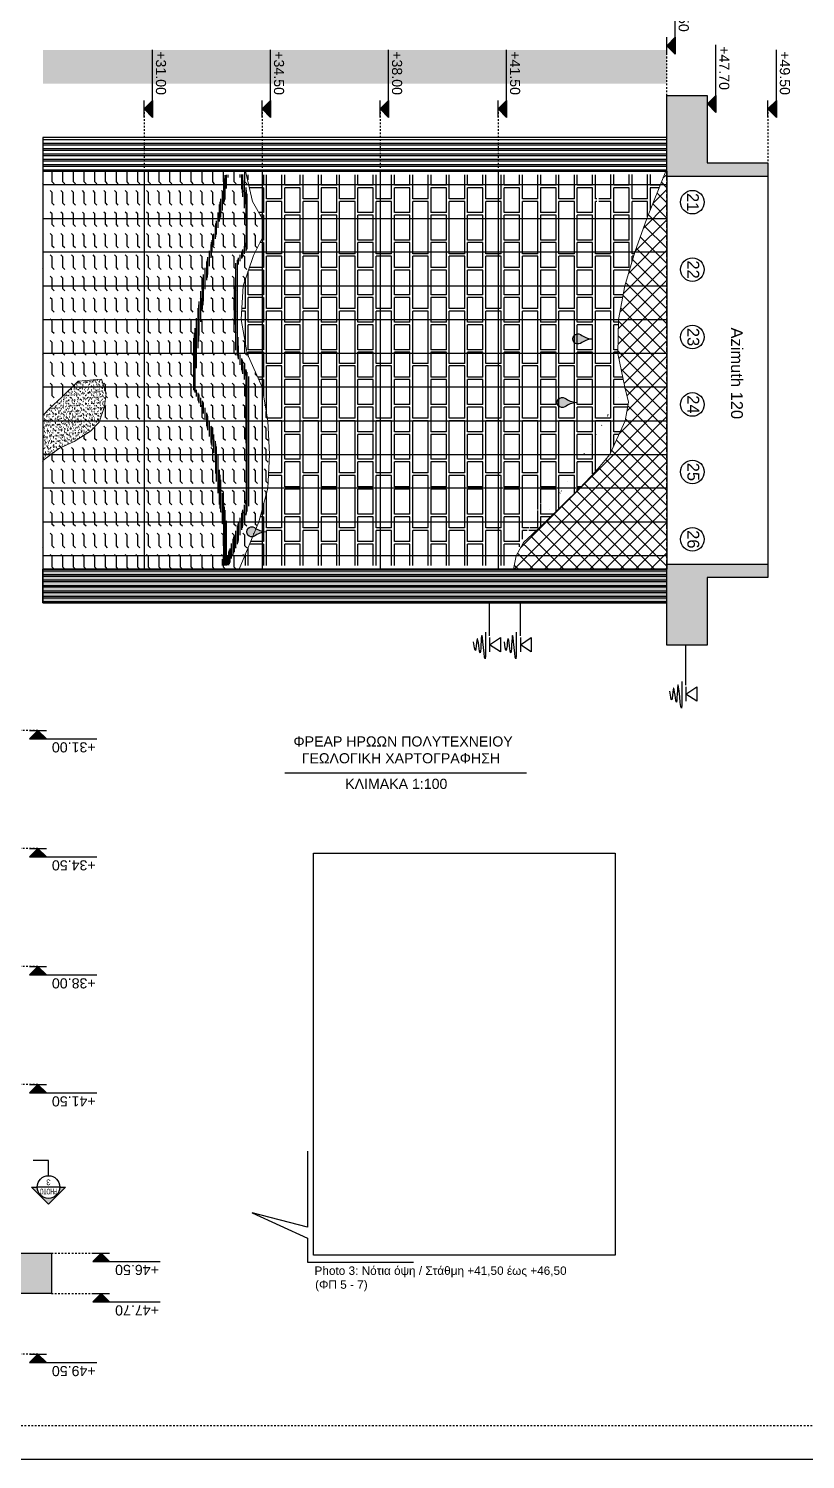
# Model space of a CAD drawing. Header units: millimetres. Extents: x 167 to 1023, y -2 to 136.
# Drawn here: x 932.7 to 978.7, y -2.4 to 82.5 of the extents above; entities that cross this region are included whole.
import ezdxf
from ezdxf.enums import TextEntityAlignment as Align

# ---------------------------------------------------------------- set-up
doc = ezdxf.new("R2010")
doc.units = ezdxf.units.MM
for name, pattern in [('DASHED', [0.75, 0.5, -0.25]), ('M-DIAKEK100', [0.35, 0.25, -0.1]), ('SDOT1', [1, 0, -1])]:
    doc.linetypes.add(name, pattern=pattern)
for name, color, linetype in [('A-LEVELS', 6, 'Continuous'), ('A-SYMB-GENR', 2, 'Continuous'), ('CW403-Text 0.30 Height', 2, 'Continuous'), ('GEOLOGY', 7, 'Continuous'), ('monitoring', 5, 'Continuous'), ('OTM Line 0.11', 11, 'Continuous'), ('OTM Line 0.15', 1, 'Continuous'), ('OTM Line 0.25', 7, 'Continuous'), ('OTM Line 0.35', 3, 'Continuous'), ('OTM Line 0.50', 6, 'Continuous'), ('OTM Line Dots 0.25', 2, 'SDOT1'), ('OTM Line Rock 0.50', 6, 'ROCKIN'), ('OTM Solid 253', 253, 'Continuous'), ('OTM Text 0.25', 3, 'Continuous'), ('OTM Text 0.35', 3, 'Continuous'), ('OTM Title + Pinakida', 7, 'Continuous')]:
    doc.layers.add(name, color=color, linetype=linetype)
doc.layers.add('contacts', color=2, linetype='Continuous', lineweight=20)
doc.layers.add('ΣΥΟ', color=170, linetype='Continuous', lineweight=25)
doc.styles.add('ARIAL', font='ARIAL.TTF')
doc.styles.add('Arial Greek', font='ARIAL.TTF')
doc.styles.add('WG-SIMPL', font='wgsimpl.shx')
doc.linetypes.add('P2', pattern='A,1e-05,[114,OrizLt.shx,S=0.5,R=0,X=0,Y=0],-0.5,[114,OrizLt.shx,S=1,R=0,X=0,Y=0],-0.5', length=1.00001)
doc.linetypes.add('ROCKIN', pattern='A,0.0001,-0.2,[131,ltypeshp.shx,S=0.2,R=180,X=0.2,Y=0],-0.2,1,-0.1,[131,ltypeshp.shx,S=0.1,R=180,X=0.1,Y=0],-0.1,0.5,-0.05,[131,ltypeshp.shx,S=0.05,R=180,X=0.05,Y=0],-0.05,0.5', length=2.7001)
picture_1 = doc.add_image_def('image3.jpg', size_in_pixel=(1536, 2048))
pattern_1 = [(90, (496.8112, -57.6474), (-2.167744, 1e-16), [3.0988, -0.1524]), (90, (495.8968, -57.6474), (-2.167744, 1e-16), [3.0988, -0.1524]), (90, (495.7273, -56.8346), (-2.167744, 1e-16), [1.4732, -0.1524]), (90, (494.813, -56.8346), (-2.167744, 1e-16), [1.4732, -0.1524]), (180, (496.8112, -57.6474), (-4e-16, -3.2512), [0.9144, -1.253338]), (180, (496.8112, -57.7998), (-4e-16, -3.2512), [0.9144, -1.253338]), (180, (495.7273, -56.8346), (-2e-16, -1.6256), [0.9144, -1.2533376]), (180, (495.7273, -56.987), (-2e-16, -1.6256), [0.9144, -1.2533376])]

# ---------------------------------------------------------------- blocks, each defined once
blk = doc.blocks.new('Level L')
at = {"layer": 'A-LEVELS'}
blk.add_hatch(color=256, dxfattribs=at).paths.add_polyline_path([(0.25, 0.25), (0, 0), (-0.25, 0.25)])
for p, q in [((0.25, 0.25), (-1.75, 0.25)), ((0.25, 0), (-0.25, 0))]:
    blk.add_line(p, q, dxfattribs=at)
blk.add_lwpolyline([(0.25, 0.25), (0, 0), (-0.25, 0.25)], close=True, dxfattribs=at)
at = {"layer": 'A-LEVELS', "style": 'WG-SIMPL', "width": 1.05}
blk.add_attdef('±000.00', (-1.713, 0.351), '', height=0.3, rotation=360, dxfattribs=at)
blk = doc.blocks.new('symb-sec2 L')
at = {"layer": 'A-SYMB-GENR'}
blk.add_hatch(color=256, dxfattribs=at).paths.add_polyline_path([(-0.9, 1.4), (-0.6, 1.4, -1), (0.6, 1.4), (0.9, 1.4), (0, 2.3)])
blk.add_line((-0.6, 1.4), (0.6, 1.4), dxfattribs=at)
for points in [[(-0.6, 1.4), (-0.9, 1.4), (0, 2.3), (0.9, 1.4), (0.6, 1.4)], [(0, 0.8), (0, 0), (0.8, 0)]]:
    blk.add_lwpolyline(points, dxfattribs=at)
blk.add_circle((0, 1.4), 0.6, dxfattribs=at)
at = {"layer": 'A-SYMB-GENR', "style": 'WG-SIMPL', "width": 1.05}
blk.add_attdef('A', text='', height=0.3, dxfattribs=at).set_placement((0, 1.4), align=Align.BOTTOM_CENTER)
blk.add_attdef('000', text='', height=0.3, dxfattribs=at).set_placement((0, 1.3), align=Align.TOP_CENTER)

msp = doc.modelspace()

# ---------------------------------------------------------------- hatches: boundary and pattern name
at = {"linetype": 'DASHED', "ltscale": 0.1}
h = msp.add_hatch(color=253, dxfattribs=at)
h.paths.add_polyline_path([(929.233, 114.608), (929.233, 120.608), (930.033, 120.608), (930.033, 117.008), (934.033, 117.008), (934.033, 114.608)])
edge = h.paths.add_edge_path()
edge.add_line((898.733, 114.608), (898.733, 77.608))
edge.add_line((898.733, 77.608), (900.733, 77.608))
edge.add_line((900.733, 77.608), (900.733, 114.608))
edge.add_line((931.533, 114.608), (931.533, 77.608))
edge.add_line((931.533, 77.608), (929.533, 77.608))
edge.add_line((929.533, 77.608), (929.533, 114.608))
h = msp.add_hatch(color=253, dxfattribs=at)
h.paths.add_polyline_path([(970.528, 50.742), (976.528, 50.742), (976.528, 49.942), (972.928, 49.942), (972.928, 45.942), (970.528, 45.942)])
edge = h.paths.add_edge_path()
edge.add_line((970.528, 81.242), (933.528, 81.242))
edge.add_line((933.528, 81.242), (933.528, 79.242))
edge.add_line((933.528, 79.242), (970.528, 79.242))
edge.add_line((970.528, 48.442), (933.529, 48.442))
edge.add_line((933.529, 48.442), (933.529, 50.442))
edge.add_line((933.529, 50.442), (970.528, 50.442))
for points in [[(970.528, 73.742), (970.528, 78.542), (972.928, 78.542), (972.928, 74.542), (976.528, 74.542), (976.528, 73.742)], [(929.234, 9.875), (934.034, 9.875), (934.034, 7.475), (930.034, 7.475), (930.034, 3.875), (929.234, 3.875)]]:
    msp.add_hatch(color=253, dxfattribs=at).paths.add_polyline_path(points)
at = {"layer": 'CW403-Text 0.30 Height', "ltscale": 0.1}
h = msp.add_hatch(dxfattribs=at)
h.set_pattern_fill('AR-SAND', color=32, scale=0.005, style=0)
h.set_pattern_definition([(37.5, (48.47455, -131.91464), (-0.008000156, 0.24470662), [0, -0.19304, 0, -0.2159, 0, -0.206375]), (7.5, (48.47455, -131.91464), (0.22476164, 0.35841255), [0, -0.10414, 0, -0.17399, 0, -0.066675]), (327.5, (48.31834, -131.91464), (0.395496185, 0.00071859), [0, -0.0635, 0, -0.2286, 0, -0.29845]), (317.5, (48.31834, -131.91464), (0.38177823, 0.11146466), [0, -0.03175, 0, -0.14986, 0, -0.17145])])
h.paths.add_polyline_path([(933.528, 56.878), (934.512, 57.61), (935.39, 58.016), (936.356, 58.63), (936.867, 59.164), (937.176, 60.089), (937.288, 60.875), (937.007, 61.717), (935.624, 61.593), (934.656, 60.65), (933.901, 59.943), (933.528, 59.566)])
at = {"layer": 'GEOLOGY', "ltscale": 0.1, "true_color": 0x88c0d8}
h = msp.add_hatch(dxfattribs=at)
h.set_pattern_fill('AR-BRELM', color=133, scale=0.016, angle=90, style=0)
h.set_pattern_definition(pattern_1)
h.paths.add_polyline_path([(945.65, 73.825), (945.955, 72.242), (946.528, 71.242), (946.528, 70.083), (946.11, 69.242), (945.397, 67.242), (945.279, 65.242), (945.633, 63.242), (946.528, 61.242), (946.87, 59.242), (946.97, 57.242), (946.85, 55.242), (946.328, 53.242), (945.25, 50.658), (961.472, 50.658), (961.873, 52.049), (962.53, 53.242), (963.469, 55.242), (964.408, 57.242), (965.347, 59.242), (966.38, 61.421), (967.226, 63.242), (966.942, 65.242), (966.658, 67.242), (966.543, 69.242), (966.523, 71.242), (966.38, 72.242), (966.38, 73.839)])
at = {"layer": 'GEOLOGY', "ltscale": 0.1, "true_color": 0xffad5c}
h = msp.add_hatch(dxfattribs=at)
h.set_pattern_fill('NET', color=21, scale=0.2, angle=45, style=0)
h.set_pattern_definition([(45, (318.1641, -57.64744), (-0.4490128, 0.4490128), []), (135, (318.1641, -57.64744), (-0.4490128, -0.4490128), [])])
edge = h.paths.add_edge_path()
edge.add_line((970.528, 74.042), (970.528, 50.442))
edge.add_line((961.428, 50.442), (970.528, 50.442))
edge.add_line((970.463, 74.042), (970.528, 74.042))
edge.add_line((968.044, 61.242), (968.249, 60.357))
edge.add_line((968.249, 60.357), (968.049, 59.232))
edge.add_line((968.049, 59.232), (967.158, 57.242))
edge.add_line((967.158, 57.242), (966.555, 56.523))
edge.add_line((966.555, 56.523), (966.306, 56.242))
edge.add_line((966.306, 56.242), (965.375, 55.242))
edge.add_line((965.375, 55.242), (963.327, 53.242))
edge.add_line((963.327, 53.242), (962.555, 52.523))
edge.add_line((962.555, 52.523), (962.021, 52.025))
edge.add_line((962.021, 52.025), (961.591, 51.242))
edge.add_line((961.591, 51.242), (961.428, 50.442))
edge.add_line((970.463, 74.042), (969.341, 71.242))
edge.add_line((969.341, 71.242), (968.626, 69.242))
edge.add_line((968.626, 69.242), (968.043, 67.242))
edge.add_line((968.043, 67.242), (967.66, 65.242))
edge.add_line((967.66, 65.242), (967.626, 63.242))
edge.add_line((967.626, 63.242), (968.058, 61.242))
at = {"layer": 'GEOLOGY', "ltscale": 0.1, "true_color": 0x88c0d8}
h = msp.add_hatch(dxfattribs=at)
h.set_pattern_fill('AR-BRELM', color=133, scale=0.016, angle=90, style=0)
h.set_pattern_definition(pattern_1)
h.paths.add_polyline_path([(962.021, 52.025), (963.327, 53.242), (965.375, 55.242), (967.158, 57.242), (968.049, 59.232), (968.249, 60.357), (968.044, 61.242), (967.626, 63.242), (967.66, 65.242), (968.043, 67.242), (968.626, 69.242), (969.341, 71.242), (970.142, 73.242), (970.391, 73.863), (966.497, 73.848), (966.497, 71.242), (966.555, 67.96), (966.658, 67.242), (966.942, 65.242), (967.226, 63.242), (966.286, 61.242), (963.497, 55.301)])
at = {"layer": 'monitoring'}
for points in [[(965.404, 64.357, 1.732051), (965.404, 63.837, -0.12787), (966.086, 64.097, -0.12787)], [(964.481, 60.587, 1.732051), (964.481, 60.068, -0.12787), (965.163, 60.328, -0.12787)], [(946.067, 52.914, 1.732051), (946.067, 52.395, -0.12787), (946.749, 52.655, -0.12787)]]:
    msp.add_hatch(color=256, dxfattribs=at).paths.add_polyline_path(points)
at = {"layer": 'OTM Line 0.11', "linetype": 'DASHED', "ltscale": 0.1}
h = msp.add_hatch(dxfattribs=at)
h.set_pattern_fill('PLASTI', color=250, scale=0.04, angle=90, style=0)
h.set_pattern_definition([(90, (531.57747, -55.9007), (-0.254, 2e-17), []), (90, (531.54572, -55.9007), (-0.254, 2e-17), []), (90, (531.51397, -55.9007), (-0.254, 2e-17), []), (90, (531.41872, -55.9007), (-0.254, 2e-17), [])])
h.paths.add_polyline_path([(944.327, 73.808), (944.215, 73.117), (943.692, 70.464), (943.057, 67.924), (942.535, 64.637), (942.422, 63.479), (942.422, 62.209), (942.422, 61.242), (943.057, 59.669), (943.745, 57.017), (943.805, 55.747), (944.215, 52.797), (944.215, 51.527), (944.135, 50.659), (944.44, 50.667), (944.44, 51.937), (944.44, 53.207), (944.125, 55.242), (943.915, 57.242), (943.705, 58.287), (943.401, 59.242), (943.057, 60.304), (942.555, 61.242), (942.796, 64.242), (942.945, 65.497), (943.17, 67.177), (943.58, 69.307), (944.327, 72.369), (944.542, 73.845)])
h = msp.add_hatch(dxfattribs=at)
h.set_pattern_fill('PLASTI', color=250, scale=0.04, angle=90, style=0)
edge = h.paths.add_edge_path()
edge.add_line((945.405, 73.845), (945.598, 73.004))
edge.add_line((945.598, 73.004), (945.71, 72.257))
edge.add_line((945.71, 72.257), (945.71, 69.543))
edge.add_line((945.71, 69.543), (945.075, 68.447))
edge.add_line((945.075, 68.447), (945.075, 67.177))
edge.add_line((945.075, 67.177), (945.075, 64.637))
edge.add_line((945.075, 64.637), (945.155, 63.367))
edge.add_line((945.155, 63.367), (945.81, 61.687))
edge.add_line((945.81, 61.687), (945.826, 54.477))
edge.add_line((945.826, 54.477), (945.075, 51.937))
edge.add_line((945.075, 51.937), (944.542, 50.638))
edge.add_line((944.542, 50.638), (944.328, 50.779))
edge.add_line((944.328, 50.779), (945.597, 54.589))
edge.add_line((945.597, 54.589), (945.597, 55.859))
edge.add_line((945.597, 55.859), (945.598, 57.129))
edge.add_line((945.598, 57.129), (945.485, 61.687))
edge.add_line((945.485, 61.687), (944.962, 63.479))
edge.add_line((944.962, 63.479), (944.85, 65.497))
edge.add_line((944.85, 65.497), (944.85, 66.767))
edge.add_line((944.85, 66.767), (944.962, 68.559))
edge.add_line((944.962, 68.559), (945.598, 69.829))
edge.add_line((945.598, 69.829), (945.597, 71.099))
edge.add_line((945.597, 71.099), (945.485, 71.847))
edge.add_line((945.485, 71.847), (945.203, 73.855))
edge.add_line((945.203, 73.855), (945.432, 73.855))
at = {"layer": 'OTM Line 0.50', "ltscale": 0.1, "true_color": 0xdac890}
h = msp.add_hatch(dxfattribs=at)
h.set_pattern_fill('FLEX', color=31, scale=0.1, angle=90, style=0)
h.set_pattern_definition([(90, (-1.9158, 3.5669), (-0.635, 4e-17), [0.635, -0.635]), (135, (-1.9158, 4.20192), (-0.63500027, 8e-17), [0.15875, -0.580526, 0.15875, -0.898026])])
edge = h.paths.add_edge_path()
edge.add_line((933.529, 50.442), (933.529, 56.878))
edge.add_line((933.529, 56.878), (934.512, 57.61))
edge.add_line((934.512, 57.61), (935.39, 58.016))
edge.add_line((935.39, 58.016), (936.356, 58.63))
edge.add_line((936.356, 58.63), (936.867, 59.164))
edge.add_line((936.867, 59.164), (937.176, 60.089))
edge.add_line((937.176, 60.089), (937.288, 60.875))
edge.add_line((937.288, 60.875), (937.007, 61.717))
edge.add_line((937.007, 61.717), (935.624, 61.593))
edge.add_line((935.624, 61.593), (934.657, 60.65))
edge.add_line((934.657, 60.65), (933.901, 59.943))
edge.add_line((933.901, 59.943), (933.529, 59.566))
edge.add_line((933.529, 59.566), (933.529, 74.042))
edge.add_line((933.529, 74.042), (945.546, 74.042))
edge.add_line((945.546, 74.042), (945.956, 72.242))
edge.add_line((945.956, 72.242), (946.529, 71.242))
edge.add_line((946.529, 71.242), (946.601, 70.499))
edge.add_line((946.601, 70.499), (946.529, 70.083))
edge.add_line((946.529, 70.083), (946.01, 69.042))
edge.add_line((946.01, 69.042), (945.398, 67.242))
edge.add_line((945.398, 67.242), (945.279, 65.242))
edge.add_line((945.279, 65.242), (945.634, 63.242))
edge.add_line((945.634, 63.242), (946.529, 61.242))
edge.add_line((946.529, 61.242), (946.87, 59.242))
edge.add_line((946.87, 59.242), (946.97, 57.242))
edge.add_line((946.97, 57.242), (946.87, 55.242))
edge.add_line((946.87, 55.242), (946.501, 53.827))
edge.add_line((946.501, 53.827), (946.329, 53.242))
edge.add_line((946.329, 53.242), (945.16, 50.442))
edge.add_line((945.16, 50.442), (933.529, 50.442))

# ---------------------------------------------------------------- linework, layer by layer
at = {"color": 7, "ltscale": 0.1}
msp.add_line((947.883, 38.355), (962.198, 38.355), dxfattribs=at)
at = {"color": 7, "linetype": 'DASHED', "ltscale": 0.1}
msp.add_lwpolyline([(981.144, -0.365), (771.789, -0.365), (771.789, 133.548), (1021.144, 133.548), (1021.144, 57.035)], dxfattribs=at)
at = {"layer": 'contacts', "flags": 128}
for points in [[(945.546, 74.042), (945.955, 72.242), (946.528, 71.242), (946.6, 70.499), (946.528, 70.083), (946.01, 69.042), (945.397, 67.242), (945.279, 65.242), (945.633, 63.242), (946.528, 61.242), (946.87, 59.242), (946.97, 57.242), (946.87, 55.242), (946.5, 53.827), (946.328, 53.242), (945.159, 50.442)], [(970.463, 74.042), (969.341, 71.242), (968.626, 69.242), (968.043, 67.242), (967.66, 65.242), (967.626, 63.242), (968.044, 61.242), (968.249, 60.357), (968.049, 59.232), (967.158, 57.242), (966.555, 56.523), (966.306, 56.242), (965.375, 55.242), (963.327, 53.242), (962.555, 52.523), (962.021, 52.025), (961.591, 51.242), (961.428, 50.442)], [(933.528, 56.878), (934.512, 57.61), (935.39, 58.016), (936.356, 58.63), (936.867, 59.164), (937.176, 60.089), (937.288, 60.875), (937.007, 61.717), (935.624, 61.593), (934.656, 60.65), (933.901, 59.943), (933.528, 59.566)]]:
    msp.add_lwpolyline(points, dxfattribs=at)
at = {"layer": 'CW403-Text 0.30 Height', "color": 1, "ltscale": 0.1}
msp.add_lwpolyline([(949.576, 33.587), (967.457, 33.587), (967.457, 9.745), (949.576, 9.745)], close=True, dxfattribs=at)
at = {"layer": 'monitoring', "flags": 128}
for points in [[(965.404, 64.357, 0.12787), (966.086, 64.097, 0.12787), (965.404, 63.837, -1.732051)], [(964.481, 60.587, 0.12787), (965.163, 60.328, 0.12787), (964.481, 60.068, -1.732051)], [(946.067, 52.914, 0.12787), (946.749, 52.655, 0.12787), (946.067, 52.395, -1.732051)]]:
    msp.add_lwpolyline(points, format="xyb", close=True, dxfattribs=at)
at = {"layer": 'OTM Line 0.15', "color": 7, "ltscale": 0.1}
for centre in [(972.044, 72.211), (972.044, 68.211), (972.044, 64.211), (972.044, 60.211), (972.044, 56.211), (972.044, 52.211)]:
    msp.add_circle(centre, 0.7, dxfattribs=at)
at = {"layer": 'OTM Line 0.25', "linetype": 'M-DIAKEK100'}
msp.add_line((970.528, 50.742), (970.528, 73.742), dxfattribs=at)
at = {"layer": 'OTM Line 0.25', "color": 9}
for points in [[(970.528, 73.242), (933.528, 73.242)], [(933.528, 71.242), (970.528, 71.242)], [(970.528, 69.242), (933.528, 69.242)], [(933.528, 67.242), (970.528, 67.242)], [(933.528, 65.242), (970.528, 65.242)], [(970.528, 63.242), (933.528, 63.242)], [(970.528, 61.242), (933.528, 61.242)], [(933.528, 59.242), (970.528, 59.242)], [(933.528, 57.242), (970.528, 57.242)], [(970.528, 55.242), (933.528, 55.242)], [(933.528, 53.242), (970.528, 53.242)], [(970.528, 51.242), (933.528, 51.242)]]:
    msp.add_lwpolyline(points, dxfattribs=at)
at = {"layer": 'OTM Line 0.35', "color": 7}
for p, q in [((970.528, 74.042), (970.528, 50.442)), ((970.528, 73.742), (970.528, 50.442)), ((976.528, 73.742), (976.528, 50.742))]:
    msp.add_line(p, q, dxfattribs=at)
at = {"layer": 'OTM Line 0.35', "color": 253}
for points in [[(970.528, 73.742), (970.528, 78.542), (972.928, 78.542), (972.928, 74.542), (976.528, 74.542), (976.528, 73.742)], [(929.234, 9.875), (934.034, 9.875), (934.034, 7.475), (930.034, 7.475), (930.034, 3.875), (929.234, 3.875)]]:
    msp.add_lwpolyline(points, close=True, dxfattribs=at)
at = {"layer": 'OTM Line 0.35', "color": 7}
for points in [[(970.528, 73.742), (970.528, 78.542), (972.928, 78.542), (972.928, 74.542), (976.528, 74.542), (976.528, 73.742)], [(970.528, 50.742), (976.528, 50.742), (976.528, 49.942), (972.928, 49.942), (972.928, 45.942), (970.528, 45.942)], [(929.234, 9.875), (934.034, 9.875), (934.034, 7.475), (930.034, 7.475), (930.034, 3.875), (929.234, 3.875)]]:
    msp.add_lwpolyline(points, close=True, dxfattribs=at)
for points in [[(970.528, 76.042), (933.528, 76.042), (933.528, 74.042), (970.528, 74.042)], [(970.528, 76.042), (933.528, 76.042), (933.528, 74.042), (970.528, 74.042)], [(967.9, 74.042), (970.528, 74.042)], [(970.463, 74.042), (970.528, 74.042)], [(970.528, 50.442), (933.528, 50.442), (933.528, 48.442), (970.528, 48.442)], [(970.528, 48.442), (933.529, 48.442), (933.529, 50.442), (970.528, 50.442)], [(961.428, 50.442), (970.528, 50.442)], [(967.9, 48.442), (970.528, 48.442)]]:
    msp.add_lwpolyline(points, dxfattribs=at)
at = {"layer": 'OTM Line Dots 0.25', "color": 8, "ltscale": 0.1}
for p, q in [((970.528, 78.542), (970.528, 80.992)), ((939.528, 77.742), (939.528, 74.042)), ((946.528, 77.742), (946.528, 74.042)), ((953.528, 77.742), (953.528, 74.042)), ((960.528, 77.742), (960.528, 74.042)), ((976.528, 77.742), (976.528, 74.542)), ((933.234, 40.875), (929.534, 40.875)), ((933.234, 33.875), (929.534, 33.875)), ((933.234, 26.875), (929.534, 26.875)), ((933.234, 19.875), (929.534, 19.875)), ((934.034, 9.875), (936.483, 9.875)), ((934.034, 7.475), (936.483, 7.475)), ((933.234, 3.875), (930.034, 3.875))]:
    msp.add_line(p, q, dxfattribs=at)
at = {"layer": 'OTM Line Rock 0.50', "color": 7, "ltscale": 0.5}
msp.add_line((933.528, 74.042), (933.528, 50.442), dxfattribs=at)
at = {"layer": 'OTM Line Rock 0.50', "color": 8, "ltscale": 0.5}
for p, q in [((939.528, 74.042), (939.528, 50.442)), ((946.528, 74.042), (946.528, 50.442)), ((953.528, 74.042), (953.528, 50.442)), ((960.528, 74.042), (960.528, 50.442))]:
    msp.add_line(p, q, dxfattribs=at)
at = {"layer": 'OTM Solid 253', "color": 8, "ltscale": 0.1}
for p, q in [((933.528, 75.937), (970.528, 75.937)), ((933.528, 75.717), (970.528, 75.717)), ((933.528, 75.62), (970.528, 75.62)), ((933.528, 75.399), (970.528, 75.399)), ((933.528, 75.302), (970.528, 75.302)), ((933.528, 75.082), (970.528, 75.082)), ((933.528, 74.985), (970.528, 74.985)), ((933.528, 74.764), (970.528, 74.764)), ((933.528, 74.667), (970.528, 74.667)), ((933.528, 74.447), (970.528, 74.447)), ((933.528, 74.35), (970.528, 74.35)), ((933.528, 74.129), (970.528, 74.129)), ((933.528, 50.337), (970.528, 50.337)), ((933.528, 50.117), (970.528, 50.117)), ((933.528, 50.02), (970.528, 50.02)), ((933.528, 49.799), (970.528, 49.799)), ((933.528, 49.702), (970.528, 49.702)), ((933.528, 49.482), (970.528, 49.482)), ((933.528, 49.385), (970.528, 49.385)), ((933.528, 49.164), (970.528, 49.164)), ((933.528, 49.067), (970.528, 49.067)), ((933.528, 48.847), (970.528, 48.847)), ((933.528, 48.75), (970.528, 48.75)), ((933.528, 48.529), (970.528, 48.529))]:
    msp.add_line(p, q, dxfattribs=at)
at = {"layer": 'OTM Text 0.25', "color": 1, "ltscale": 0.5}
msp.add_lwpolyline([(949.211, 15.918), (949.211, 11.404), (945.936, 12.254), (949.211, 10.765), (949.211, 9.334), (955.512, 9.334)], dxfattribs=at)
at = {"layer": 'OTM Title + Pinakida', "color": 2, "ltscale": 0.1}
msp.add_lwpolyline([(981.144, -2.365), (769.789, -2.365), (769.789, 135.548), (1023.144, 135.548), (1023.144, 57.035)], dxfattribs=at)
at = {"layer": 'ΣΥΟ', "color": 150, "linetype": 'P2', "ltscale": 0.3}
msp.add_line((960.022, 46.489), (960.022, 48.442), dxfattribs=at)
at = {"layer": 'ΣΥΟ', "color": 130, "linetype": 'P2', "ltscale": 0.3}
msp.add_line((961.842, 46.489), (961.842, 48.442), dxfattribs=at)
at = {"layer": 'ΣΥΟ', "color": 150, "ltscale": 0.3}
msp.add_line((960.022, 46.382), (960.022, 45.529), dxfattribs=at)
at = {"layer": 'ΣΥΟ', "color": 130, "ltscale": 0.3}
msp.add_line((961.842, 46.382), (961.842, 45.529), dxfattribs=at)
at = {"layer": 'ΣΥΟ', "color": 170, "linetype": 'P2', "ltscale": 0.3}
msp.add_line((971.662, 43.563), (971.662, 45.942), dxfattribs=at)
at = {"layer": 'ΣΥΟ', "color": 170, "ltscale": 0.3}
msp.add_line((971.662, 43.457), (971.662, 42.603), dxfattribs=at)
at = {"layer": 'ΣΥΟ', "color": 150, "ltscale": 0.3}
msp.add_lwpolyline([(959.782, 46.7), (959.783, 45.786), (959.771, 45.289), (959.75, 45.125), (959.721, 45.212), (959.688, 45.465), (959.653, 45.802), (959.619, 46.139), (959.588, 46.393), (959.563, 46.5), (959.543, 46.475), (959.527, 46.353), (959.513, 46.167), (959.501, 45.953), (959.49, 45.745), (959.477, 45.578), (959.462, 45.486), (959.444, 45.493), (959.424, 45.582), (959.401, 45.726), (959.377, 45.898), (959.353, 46.07), (959.33, 46.214), (959.307, 46.304), (959.286, 46.312), (959.267, 46.222), (959.249, 46.066), (959.231, 45.885), (959.21, 45.724), (959.185, 45.625), (959.155, 45.63), (959.119, 45.782), (959.073, 46.125)], dxfattribs=at)
at = {"layer": 'ΣΥΟ', "color": 130, "ltscale": 0.3}
msp.add_lwpolyline([(961.602, 46.7), (961.603, 45.786), (961.591, 45.289), (961.57, 45.125), (961.541, 45.212), (961.508, 45.465), (961.473, 45.802), (961.439, 46.139), (961.408, 46.393), (961.383, 46.5), (961.363, 46.475), (961.347, 46.353), (961.333, 46.167), (961.321, 45.953), (961.31, 45.745), (961.297, 45.578), (961.282, 45.486), (961.264, 45.493), (961.244, 45.582), (961.221, 45.726), (961.197, 45.898), (961.173, 46.07), (961.15, 46.214), (961.127, 46.304), (961.106, 46.312), (961.087, 46.222), (961.069, 46.066), (961.051, 45.885), (961.03, 45.724), (961.005, 45.625), (960.975, 45.63), (960.939, 45.782), (960.893, 46.125)], dxfattribs=at)
at = {"layer": 'ΣΥΟ', "color": 150, "ltscale": 0.3}
msp.add_lwpolyline([(960.022, 45.956), (960.662, 46.382), (960.662, 45.529)], close=True, dxfattribs=at)
at = {"layer": 'ΣΥΟ', "color": 130, "ltscale": 0.3}
msp.add_lwpolyline([(961.842, 45.956), (962.482, 46.382), (962.482, 45.529)], close=True, dxfattribs=at)
at = {"layer": 'ΣΥΟ', "color": 170, "ltscale": 0.3}
msp.add_lwpolyline([(971.422, 43.774), (971.423, 42.86), (971.411, 42.363), (971.39, 42.2), (971.361, 42.286), (971.328, 42.54), (971.293, 42.877), (971.259, 43.214), (971.228, 43.467), (971.203, 43.574), (971.183, 43.549), (971.167, 43.427), (971.153, 43.241), (971.141, 43.027), (971.13, 42.82), (971.117, 42.652), (971.102, 42.56), (971.084, 42.567), (971.064, 42.657), (971.041, 42.801), (971.017, 42.972), (970.993, 43.144), (970.97, 43.289), (970.947, 43.379), (970.926, 43.386), (970.907, 43.297), (970.889, 43.14), (970.871, 42.96), (970.85, 42.798), (970.825, 42.699), (970.795, 42.704), (970.759, 42.857), (970.713, 43.199)], dxfattribs=at)
msp.add_lwpolyline([(971.662, 43.03), (972.302, 43.457), (972.302, 42.603)], close=True, dxfattribs=at)

# ---------------------------------------------------------------- block references
at = {"layer": 'A-LEVELS', "color": 2, "xscale": 2, "yscale": 2, "zscale": 2, "rotation": 270}
for p, values in [((972.932, 78.039), {'±000.00': '+47.70'}), ((976.528, 77.742), {'±000.00': '+49.50'})]:
    msp.add_blockref('Level L', p, dxfattribs=at).add_auto_attribs(values)
at = {"layer": 'A-LEVELS', "xscale": 2, "yscale": 2, "zscale": 2}
for p, rotation, values in [((939.528, 77.742), 270, {'±000.00': '+31.00'}), ((946.528, 77.742), 270, {'±000.00': '+34.50'}), ((953.528, 77.742), 270, {'±000.00': '+38.00'}), ((960.528, 77.742), 270, {'±000.00': '+41.50'}), ((933.234, 40.875), 180, {'±000.00': '+31.00'}), ((933.234, 33.875), 180, {'±000.00': '+34.50'}), ((933.234, 26.875), 180, {'±000.00': '+38.00'}), ((933.234, 19.875), 180, {'±000.00': '+41.50'})]:
    msp.add_blockref('Level L', p, dxfattribs=dict(at, rotation=rotation)).add_auto_attribs(values)
at = {"layer": 'A-SYMB-GENR'}
ref = msp.add_blockref('symb-sec2 L', (933.856, 15.357), dxfattribs=dict(at, xscale=1.120000000004097, yscale=1.120000000006303, zscale=1.120000000000468, rotation=180))
ref.add_attrib('A', 'PHOTO', dxfattribs={"height": 0.336, "rotation": 180, "style": 'ARIAL', "width": 0.5}).set_placement((933.856, 13.789), align=Align.BOTTOM_CENTER)
ref.add_attrib('000', '3', dxfattribs={"height": 0.336, "rotation": 180, "style": 'Arial Greek'}).set_placement((933.856, 13.901), align=Align.TOP_CENTER)
at = {"layer": 'OTM Line 0.35', "color": 253, "xscale": 2, "yscale": 2, "zscale": 2}
for p, rotation, values in [((970.528, 81.492), 270, {'±000.00': '+46.50'}), ((936.983, 9.875), 180, {'±000.00': '+46.50'}), ((936.983, 7.475), 180, {'±000.00': '+47.70'}), ((933.234, 3.875), 180, {'±000.00': '+49.50'})]:
    msp.add_blockref('Level L', p, dxfattribs=dict(at, rotation=rotation)).add_auto_attribs(values)

# ---------------------------------------------------------------- texts
at = {"layer": 'OTM Text 0.35', "color": 7, "style": 'ARIAL'}
for s, p in [('21', (971.724, 72.211)), ('22', (971.75, 68.211)), ('23', (971.75, 64.211)), ('Azimuth 120', (974.335, 62.059)), ('24', (971.75, 60.211)), ('25', (971.75, 56.211)), ('26', (971.75, 52.211))]:
    msp.add_text(s, height=0.7, rotation=270, dxfattribs=at).set_placement(p, align=Align.CENTER)
at = {"layer": 'OTM Title + Pinakida', "color": 7, "style": 'Arial Greek'}
for s, p in [('ΦΡΕΑΡ ΗΡΩΩΝ ΠΟΛΥΤΕΧΝΕΙΟΥ', (954.886, 39.922)), ('ΓΕΩΛΟΓΙΚΗ ΧΑΡΤΟΓΡΑΦΗΣΗ', (954.76, 38.925)), ('ΚΛΙΜΑΚΑ 1:100', (954.485, 37.406))]:
    msp.add_text(s, height=0.6, dxfattribs=at).set_placement(p, align=Align.CENTER)
at = {"layer": 'OTM Title + Pinakida', "style": 'Arial Greek'}
for s, p in [('Photo 3: Νότια όψη / Στάθμη +41,50 έως +46,50', (949.635, 8.829)), ('(ΦΠ 5 - 7)', (949.67, 8.007))]:
    msp.add_text(s, height=0.5, dxfattribs=at).set_placement(p, align=Align.MIDDLE_LEFT)

# ---------------------------------------------------------------- pictures from other files: only their frames are drawn
at = {"layer": 'CW403-Text 0.30 Height', "color": 7, "ltscale": 0.1}
image = msp.add_image(picture_1, insert=(949.576, 9.745), size_in_units=(17.882, 23.842), dxfattribs=at)
image.dxf.flags = 7

doc.saveas('drawing.dxf')
